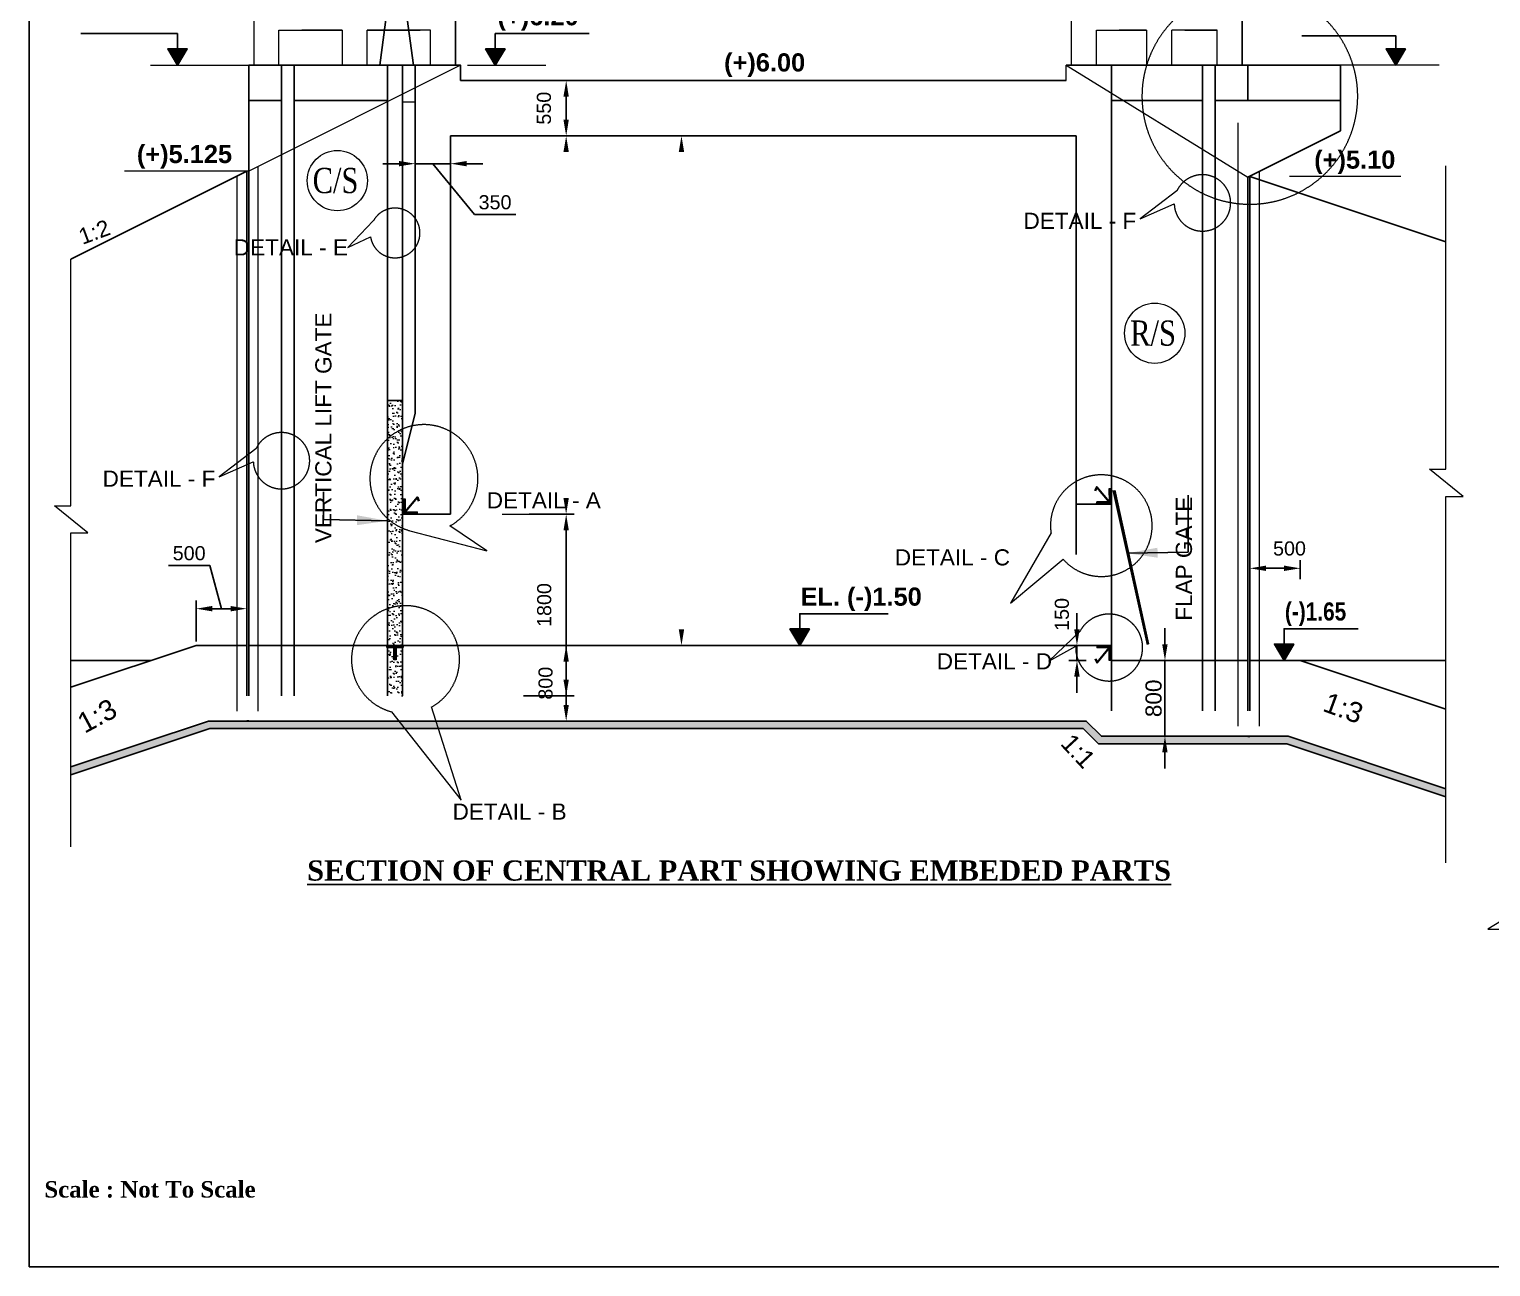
# Model space of a CAD drawing. Extents: x -426260 to 2055400, y -4304674 to -305611.
# Drawn here: x 1287134 to 1301616, y -1919629 to -1907361 of the extents above; entities that cross this region are included whole.
import ezdxf

# ---------------------------------------------------------------- set-up
doc = ezdxf.new("R2010")
doc.units = 0
doc.header["$LTSCALE"] = 300
doc.header["$MEASUREMENT"] = 0
doc.header["$PDMODE"] = 3
doc.linetypes.add('DASHED2', pattern=[9.525, 6.35, -3.175])
doc.layers.get('0').update_dxf_attribs({"linetype": 'CONTINUOUS'})
doc.layers.get('DEFPOINTS').update_dxf_attribs({"linetype": 'CONTINUOUS'})
for name, color, linetype, lineweight in [('Dim', 7, 'CONTINUOUS', 9), ('Grid Line_Outer', 7, 'CONTINUOUS', 5), ('HATCH', 252, 'CONTINUOUS', 5), ('line2', 3, 'CONTINUOUS', 30), ('Railing', 8, 'CONTINUOUS', 0)]:
    doc.layers.add(name, color=color, linetype=linetype, lineweight=lineweight)
doc.layers.add('LINE', color=7, linetype='CONTINUOUS')
doc.layers.add('TEXT', color=10, linetype='CONTINUOUS')
doc.styles.add('Arial', font='arial.ttf')
doc.styles.add('DIM', font='isocp3.shx')
doc.styles.add('SH-T2', font='arial.ttf', dxfattribs={"width": 0.8})
doc.dimstyles.new('dim_150', dxfattribs={"dimtxt": 300, "dimasz": 300, "dimexe": 300, "dimexo": 100, "dimgap": 100, "dimtad": 1, "dimdec": 0, "dimzin": 0, "dimdsep": 46, "dimtxsty": 'DIM', "dimcen": 150, "dimclrd": 5, "dimclre": 5, "dimclrt": 7, "dimadec": 0, "dimazin": 0, "dimtfac": 1, "dimtdec": 0, "dimtmove": 0, "dimatfit": 3, "dimfxl": 20, "dimtolj": 1, "dimtzin": 0, "dimarcsym": 0})
doc.dimstyles.new('dim_80', dxfattribs={"dimtxt": 160, "dimasz": 160, "dimexe": 80, "dimexo": 40, "dimgap": 50, "dimtad": 1, "dimdec": 0, "dimzin": 0, "dimdsep": 46, "dimtxsty": 'DIM', "dimcen": 0.09, "dimclrd": 5, "dimclre": 5, "dimclrt": 7, "dimadec": 0, "dimazin": 0, "dimtfac": 1, "dimtdec": 0, "dimtmove": 0, "dimatfit": 3, "dimfxl": 1, "dimtolj": 1, "dimtzin": 0, "dimarcsym": 0})

# ---------------------------------------------------------------- blocks, each defined once
blk = doc.blocks.new('*D815')
at = {"layer": 'DEFPOINTS', "color": 0, "ltscale": 500, "transparency": 16777216}
for p in [(1292241, -1913469), (1292158, -1914219), (1292455, -1914219)]:
    blk.add_point(p, dxfattribs=at)
at = {"layer": 'Dim', "color": 5, "lineweight": -2, "ltscale": 500, "transparency": 16777216}
for p, q in [((1292281, -1913469), (1292535, -1913469)), ((1292455, -1913629), (1292455, -1914059)), ((1292198, -1914219), (1292535, -1914219))]:
    blk.add_line(p, q, dxfattribs=at)
at = {"layer": 'Dim', "color": 5, "ltscale": 500, "transparency": 16777216}
for points in [[(1292428, -1913629), (1292481, -1913629), (1292455, -1913469)], [(1292428, -1914059), (1292481, -1914059), (1292455, -1914219)]]:
    blk.add_solid(points, dxfattribs=at)
at = {"layer": 'Dim', "color": 7, "ltscale": 500, "transparency": 16777216, "insert": (1292251, -1913844), "char_height": 140, "attachment_point": 5, "rotation": 90, "style": 'Arial'}
blk.add_mtext('\\A1;800', dxfattribs=at)
blk = doc.blocks.new('*D816')
at = {"layer": 'DEFPOINTS', "color": 0, "ltscale": 500, "transparency": 16777216}
for p in [(1298224, -1913619), (1298224, -1914369), (1298388, -1914369)]:
    blk.add_point(p, dxfattribs=at)
at = {"layer": 'Dim', "color": 5, "lineweight": -2, "ltscale": 500, "transparency": 16777216}
for p, q in [((1298388, -1913459), (1298388, -1913299)), ((1298264, -1913619), (1298468, -1913619)), ((1298388, -1913619), (1298388, -1914369)), ((1298264, -1914369), (1298468, -1914369)), ((1298388, -1914529), (1298388, -1914689))]:
    blk.add_line(p, q, dxfattribs=at)
at = {"layer": 'Dim', "color": 5, "ltscale": 500, "transparency": 16777216}
for points in [[(1298361, -1913459), (1298414, -1913459), (1298388, -1913619)], [(1298361, -1914529), (1298414, -1914529), (1298388, -1914369)]]:
    blk.add_solid(points, dxfattribs=at)
at = {"layer": 'Dim', "color": 7, "ltscale": 500, "transparency": 16777216, "insert": (1298276, -1913994), "char_height": 160, "attachment_point": 5, "rotation": 90, "style": 'Arial'}
blk.add_mtext('\\A1;800', dxfattribs=at)
blk = doc.blocks.new('*D817')
at = {"layer": 'DEFPOINTS', "color": 0, "ltscale": 500, "transparency": 16777216}
for p in [(1299729, -1912705), (1299229, -1912843), (1299729, -1912853)]:
    blk.add_point(p, dxfattribs=at)
at = {"layer": 'Dim', "color": 5, "lineweight": -2, "ltscale": 500, "transparency": 16777216}
for p, q in [((1299229, -1912803), (1299229, -1912625)), ((1299729, -1912813), (1299729, -1912625)), ((1299389, -1912705), (1299569, -1912705))]:
    blk.add_line(p, q, dxfattribs=at)
at = {"layer": 'Dim', "color": 5, "ltscale": 500, "transparency": 16777216}
for points in [[(1299389, -1912678), (1299389, -1912731), (1299229, -1912705)], [(1299569, -1912678), (1299569, -1912731), (1299729, -1912705)]]:
    blk.add_solid(points, dxfattribs=at)
at = {"layer": 'Dim', "color": 7, "ltscale": 500, "transparency": 16777216, "insert": (1299622, -1912509), "char_height": 140, "attachment_point": 5, "style": 'Arial'}
blk.add_mtext('\\A1;500', dxfattribs=at)
blk = doc.blocks.new('*D818')
at = {"layer": 'DEFPOINTS', "color": 0, "ltscale": 500, "transparency": 16777216}
for p in [(1288789, -1913105), (1288789, -1913469), (1289289, -1913469)]:
    blk.add_point(p, dxfattribs=at)
at = {"layer": 'Dim', "color": 5, "lineweight": -2, "ltscale": 500, "transparency": 16777216}
for p, q in [((1288924, -1912678), (1288515, -1912678)), ((1289039, -1913105), (1288924, -1912678)), ((1288789, -1913429), (1288789, -1913025)), ((1289289, -1913429), (1289289, -1913025)), ((1289129, -1913105), (1288949, -1913105))]:
    blk.add_line(p, q, dxfattribs=at)
at = {"layer": 'Dim', "color": 5, "ltscale": 500, "transparency": 16777216}
for points in [[(1288949, -1913078), (1288949, -1913132), (1288789, -1913105)], [(1289129, -1913078), (1289129, -1913132), (1289289, -1913105)]]:
    blk.add_solid(points, dxfattribs=at)
at = {"layer": 'Dim', "color": 7, "ltscale": 500, "transparency": 16777216, "insert": (1288719, -1912556), "char_height": 140, "attachment_point": 5, "style": 'Arial'}
blk.add_mtext('\\A1;500', dxfattribs=at)
blk = doc.blocks.new('*D819')
at = {"layer": 'DEFPOINTS', "color": 0, "ltscale": 500, "transparency": 16777216}
for p in [(1297648, -1913469), (1297516, -1913619), (1297648, -1913619)]:
    blk.add_point(p, dxfattribs=at)
at = {"layer": 'Dim', "color": 5, "lineweight": -2, "ltscale": 500, "transparency": 16777216}
for p, q in [((1297516, -1913309), (1297516, -1913149)), ((1297608, -1913469), (1297436, -1913469)), ((1297516, -1913469), (1297516, -1913619)), ((1297608, -1913619), (1297436, -1913619)), ((1297516, -1913779), (1297516, -1913939))]:
    blk.add_line(p, q, dxfattribs=at)
at = {"layer": 'Dim', "color": 5, "ltscale": 500, "transparency": 16777216}
for points in [[(1297489, -1913309), (1297543, -1913309), (1297516, -1913469)], [(1297489, -1913779), (1297543, -1913779), (1297516, -1913619)]]:
    blk.add_solid(points, dxfattribs=at)
at = {"layer": 'Dim', "color": 7, "ltscale": 500, "transparency": 16777216, "insert": (1297367, -1913162), "char_height": 140, "attachment_point": 5, "rotation": 90, "style": 'Arial'}
blk.add_mtext('\\A1;150', dxfattribs=at)
blk = doc.blocks.new('*D820')
at = {"layer": 'DEFPOINTS', "color": 0, "ltscale": 500, "transparency": 16777216}
for p in [(1292049, -1912169), (1291993, -1913969), (1292455, -1913969)]:
    blk.add_point(p, dxfattribs=at)
at = {"layer": 'Dim', "color": 5, "lineweight": -2, "ltscale": 500, "transparency": 16777216}
for p, q in [((1292089, -1912169), (1292535, -1912169)), ((1292455, -1912329), (1292455, -1913809)), ((1292033, -1913969), (1292535, -1913969))]:
    blk.add_line(p, q, dxfattribs=at)
at = {"layer": 'Dim', "color": 5, "ltscale": 500, "transparency": 16777216}
for points in [[(1292428, -1912329), (1292481, -1912329), (1292455, -1912169)], [(1292428, -1913809), (1292481, -1913809), (1292455, -1913969)]]:
    blk.add_solid(points, dxfattribs=at)
at = {"layer": 'Dim', "color": 7, "ltscale": 500, "transparency": 16777216, "insert": (1292238, -1913069), "char_height": 140, "attachment_point": 5, "rotation": 90, "style": 'Arial'}
blk.add_mtext('\\A1;1800', dxfattribs=at)
blk = doc.blocks.new('KK')
at = {"layer": 'LINE', "lineweight": 15}
for p, q in [((-286, 1162), (-184, 1162)), ((-286, 1148), (-286, 1162)), ((-184, 1148), (-184, 1162)), ((-286, 1148), (-184, 1148)), ((-242, 1056), (-242, 1148)), ((-226, 1056), (-226, 1148))]:
    blk.add_line(p, q, dxfattribs=at)
at = {"layer": 'LINE'}
for p, q in [((-182, 1056), (-284, 1056)), ((-284, 1054), (-284, 955)), ((-182, 1056), (-182, 956)), ((-284, 856), (-284, 953)), ((-182, 956), (-182, 856)), ((-284, 856), (-400, 0)), ((-182, 856), (-66, 0))]:
    blk.add_line(p, q, dxfattribs=at)
blk = doc.blocks.new('*D821')
at = {"layer": 'DEFPOINTS', "color": 0, "ltscale": 500, "transparency": 16777216}
for p in [(1291970, -1907869), (1291970, -1908419), (1292455, -1908419)]:
    blk.add_point(p, dxfattribs=at)
at = {"layer": 'Dim', "color": 5, "lineweight": -2, "ltscale": 500, "transparency": 16777216}
for p, q in [((1292010, -1907869), (1292535, -1907869)), ((1292455, -1908029), (1292455, -1908259)), ((1292010, -1908419), (1292535, -1908419))]:
    blk.add_line(p, q, dxfattribs=at)
at = {"layer": 'Dim', "color": 5, "ltscale": 500, "transparency": 16777216}
for points in [[(1292428, -1908029), (1292481, -1908029), (1292455, -1907869)], [(1292428, -1908259), (1292481, -1908259), (1292455, -1908419)]]:
    blk.add_solid(points, dxfattribs=at)
at = {"layer": 'Dim', "color": 7, "ltscale": 500, "transparency": 16777216, "insert": (1292235, -1908144), "char_height": 140, "attachment_point": 5, "rotation": 90, "style": 'Arial'}
blk.add_mtext('\\A1;550', dxfattribs=at)
blk = doc.blocks.new('*D822')
at = {"layer": 'DEFPOINTS', "color": 0, "ltscale": 500, "transparency": 16777216}
for p in [(1290959, -1908543), (1291309, -1908543), (1291309, -1908694)]:
    blk.add_point(p, dxfattribs=at)
at = {"layer": 'Dim', "color": 5, "lineweight": -2, "ltscale": 500, "transparency": 16777216}
for p, q in [((1290959, -1908583), (1290959, -1908774)), ((1291309, -1908583), (1291309, -1908774)), ((1290799, -1908694), (1290639, -1908694)), ((1290959, -1908694), (1291309, -1908694)), ((1290959, -1908694), (1291309, -1908694)), ((1291134, -1908694), (1291546, -1909199)), ((1291469, -1908694), (1291629, -1908694)), ((1291546, -1909199), (1291955, -1909199))]:
    blk.add_line(p, q, dxfattribs=at)
at = {"layer": 'Dim', "color": 5, "ltscale": 500, "transparency": 16777216}
for points in [[(1290799, -1908667), (1290799, -1908720), (1290959, -1908694)], [(1291469, -1908667), (1291469, -1908720), (1291309, -1908694)]]:
    blk.add_solid(points, dxfattribs=at)
at = {"layer": 'Dim', "color": 7, "ltscale": 500, "transparency": 16777216, "insert": (1291750, -1909077), "char_height": 140, "attachment_point": 5, "style": 'Arial'}
blk.add_mtext('\\A1;350', dxfattribs=at)
blk = doc.blocks.new('Ralling 02')
at = {"layer": 'Railing', "ltscale": 500}
for p, q in [((-1750, 0), (-1750, 1050)), ((-1500, 1050), (-1500, 1000)), ((-875, 1000), (-875, 1050)), ((-625, 1000), (-625, 1050)), ((0, 1000), (0, 1050)), ((0, 1000), (0, 1050)), ((250, 800), (250, 1050)), ((250, 1050), (250, 0)), ((-1750, 1000), (-1750, 0)), ((-1500, 800), (-875, 800)), ((-1500, 550), (-1500, 800)), ((-875, 550), (-875, 800)), ((0, 800), (-625, 800)), ((0, 550), (0, 800)), ((-1500, 0), (-1500, 350)), ((-875, 0), (-875, 350)), ((0, 0), (0, 350))]:
    blk.add_line(p, q, dxfattribs=at)
for points in [[(-1500, 1050), (-1750, 1050)], [(-625, 1050), (-875, 1050)], [(250, 1050), (0, 1050)], [(-1500, 1000), (-875, 1000)], [(0, 1000), (-625, 1000)], [(-625, 800), (-625, 550)], [(0, 800), (0, 800), (0, 550)], [(-1500, 550), (-875, 550)], [(0, 550), (-625, 550)], [(-1500, 350), (-875, 350)], [(-875, 350), (-1400, 350)], [(-625, 350), (-225, 350)], [(0, 350), (-625, 350)], [(-625, 350), (-625, 0)]]:
    blk.add_lwpolyline(points, dxfattribs=at)
blk.add_lwpolyline([(-625, 1000), (-625, 1000)], close=True, dxfattribs=at)

msp = doc.modelspace()

# ---------------------------------------------------------------- hatches: boundary and pattern name
at = {"layer": 'Dim'}
h = msp.add_hatch(dxfattribs=at)
h.set_pattern_fill('ANSI31', color=8, scale=0.5)
h.set_pattern_definition([(45, (1116466.26632, -1960250.08547), (-0.044194173824, 0.044194173824), [])])
h.paths.add_polyline_path([(1288699.5, -1907555.9), (1288603.2, -1907555.9), (1288603.2, -1907718.8)])
h.paths.add_polyline_path([(1288603.2, -1907555.9), (1288506.9, -1907555.9), (1288603.2, -1907718.8)])
h = msp.add_hatch(dxfattribs=at)
h.set_pattern_fill('ANSI31', color=8, scale=0.5)
h.set_pattern_definition([(45, (1119615.471765, -1960250.08547), (-0.044194173824, 0.044194173824), [])])
h.paths.add_polyline_path([(1291848.7, -1907555.9), (1291752.4, -1907555.9), (1291752.4, -1907718.8)])
h.paths.add_polyline_path([(1291752.4, -1907555.9), (1291656.1, -1907555.9), (1291752.4, -1907718.8)])
h = msp.add_hatch(dxfattribs=at)
h.set_pattern_fill('ANSI31', color=8, scale=0.5)
h.set_pattern_definition([(45, (1116925.97031, -1960250.04319), (-0.044194173824, 0.044194173824), [])])
h.paths.add_polyline_path([(1300578.4, -1907555.9), (1300674.7, -1907555.9), (1300674.7, -1907718.8)])
h.paths.add_polyline_path([(1300674.7, -1907555.9), (1300770.9, -1907555.9), (1300674.7, -1907718.8)])
at = {"layer": 'Dim', "ltscale": 50}
h = msp.add_hatch(dxfattribs=at)
h.set_pattern_fill('AR-SAND', color=2, scale=40)
h.set_pattern_definition([(37.5, (-1538862.205, -1183331.456), (-2.5197343, 77.0729508), [0, -60.8, 0, -68, 0, -65]), (7.5, (-1538862.2, -1183331.46), (70.7910682, 112.8858426), [0, -32.8, 0, -54.8, 0, -21]), (327.5, (-1538911.405, -1183331.456), (124.5656745, 0.2263621), [0, -20, 0, -72, 0, -94]), (317.5, (-1538911.4, -1183331.46), (120.245064, 35.1070226), [0, -10, 0, -47.2, 0, -54])])
h.paths.add_polyline_path([(1290684.2, -1913968.8), (1290834.1, -1913968.8), (1290834.1, -1911042.4), (1290684.1, -1911042.4)])
at = {"layer": 'Dim'}
h = msp.add_hatch(dxfattribs=at)
h.set_pattern_fill('ANSI31', color=8, scale=0.5)
h.set_pattern_definition([(45, (1122631.69224, -1966000.08547), (-0.044194173824, 0.044194173824), [])])
h.paths.add_polyline_path([(1294864.9, -1913305.9), (1294768.6, -1913305.9), (1294768.6, -1913468.8)])
h.paths.add_polyline_path([(1294768.6, -1913305.9), (1294672.4, -1913305.9), (1294768.6, -1913468.8)])
h = msp.add_hatch(dxfattribs=at)
h.set_pattern_fill('ANSI31', color=8, scale=0.5)
h.set_pattern_definition([(45, (1127431.71912, -1966150.08518), (-0.044194173824, 0.044194173824), [])])
h.paths.add_polyline_path([(1299664.9, -1913455.9), (1299568.7, -1913455.9), (1299568.7, -1913618.8)])
h.paths.add_polyline_path([(1299568.7, -1913455.9), (1299472.4, -1913455.9), (1299568.7, -1913618.8)])
at = {"layer": 'Grid Line_Outer', "ltscale": 2}
h = msp.add_hatch(color=1, dxfattribs=at)
h.dxf.hatch_style = 1
h.paths.add_polyline_path([(1297711, -1912068.8), (1297713, -1912045), (1297834.6, -1912045), (1297832.6, -1911917.6), (1297859, -1911917.6), (1297859, -1912068.8)])
h = msp.add_hatch(dxfattribs=at)
h.set_pattern_fill('ANSI31', color=1)
h.set_pattern_definition([(45, (833487.37633, -1877449.43559), (-0.08838834765, 0.08838834765), [])])
h.paths.add_polyline_path([(1290982.1, -1912168.8), (1290980.1, -1912145), (1290858.4, -1912145), (1290860.5, -1912017.6), (1290834.1, -1912017.6), (1290834.1, -1912168.8)])
h = msp.add_hatch(dxfattribs=at)
h.set_pattern_fill('ANSI31', color=1, scale=0.6)
h.set_pattern_definition([(45, (1016392.7648, -1891557.83321), (-0.05303300859, 0.05303300859), [])])
h.paths.add_polyline_path([(1290770.9, -1913491.4), (1290747.1, -1913491.4), (1290747.1, -1913610.7), (1290770.9, -1913610.7)])
h.paths.add_polyline_path([(1290840.1, -1913469.5), (1290677.4, -1913469.5), (1290677.4, -1913491.4), (1290840.1, -1913491.4)])
h = msp.add_hatch(color=1, dxfattribs=at)
h.dxf.hatch_style = 1
h.paths.add_polyline_path([(1297712.4, -1913468.8), (1297712.4, -1913493.1), (1297834.9, -1913493.1), (1297834.8, -1913618.8), (1297858.9, -1913618.8), (1297858.9, -1913469)])
at = {"layer": 'HATCH', "lineweight": 15}
h = msp.add_hatch(dxfattribs=at)
h.set_pattern_fill('AR-CONC', color=2, scale=20)
h.set_pattern_definition([(50, (1161818.19, -1922068.34), (143.45204, -12.55043), [15, -165]), (355, (1161818.19, -1922068.34), (-27.75027, 150.43843), [12, -132]), (100.45144, (1161830.14, -1922069.38), (115.70177, 137.888), [12.74804, -140.22842]), (46.1842, (1161818.19, -1922028.34), (213.44827, -33.10386), [22.5, -247.5]), (96.63564, (1161835.97, -1922031.1), (186.9324, 194.82372), [19.12207, -210.34275]), (351.18416, (1161818.19, -1922028.34), (186.9324, 194.82372), [18, -198]), (21, (1161838.19, -1922038.34), (119.38141, -80.52378), [15, -165]), (326, (1161838.19, -1922038.34), (48.66307, 145.03001), [12, -132]), (71.45144, (1161848.13, -1922045.05), (168.04448, 64.50623), [12.74804, -140.22842]), (37.5, (1161818.185, -1922068.336), (2.431971, 66.57877), [0, -130.4, 0, -134, 0, -132.5]), (7.5, (1161818.185, -1922068.336), (52.613907, 78.882342), [0, -76.4, 0, -127.4, 0, -50.5]), (327.5, (1161773.585, -1922068.336), (106.764487, -4.510974), [0, -50, 0, -156, 0, -207]), (317.5, (1161753.585, -1922068.34), (116.637234, 20.020996), [0, -65, 0, -103.6, 0, -147])])
h.paths.add_polyline_path([(1297727.9, -1914443.8), (1297577.9, -1914293.8), (1291409.1, -1914293.8), (1288923.2, -1914293.8), (1287545.1, -1914753.1), (1287545.1, -1914674), (1288911, -1914218.8), (1291409.1, -1914218.8), (1297608.9, -1914218.8), (1297758.9, -1914368.8), (1299229, -1914368.8), (1299607.3, -1914368.8), (1301171.2, -1914890.1), (1301171.2, -1914969.2), (1299595.1, -1914443.8)])

# ---------------------------------------------------------------- linework, layer by layer
at = {"color": 5}
for points in [[(1288603.2, -1907718.8), (1288603.2, -1907404.7), (1287644.8, -1907404.7)], [(1291752.4, -1907718.8), (1291752.4, -1907404.7), (1292681.9, -1907404.7)], [(1300674.7, -1907718.8), (1300674.7, -1907425.5), (1299745.2, -1907425.5)], [(1288603.2, -1907718.8), (1288603.2, -1907555.9), (1288506.9, -1907555.9), (1288603.2, -1907718.8)], [(1288603.2, -1907718.8), (1288603.2, -1907555.9), (1288699.5, -1907555.9), (1288603.2, -1907718.8)], [(1291752.4, -1907718.8), (1291752.4, -1907555.9), (1291656.1, -1907555.9), (1291752.4, -1907718.8)], [(1291752.4, -1907718.8), (1291752.4, -1907555.9), (1291848.7, -1907555.9), (1291752.4, -1907718.8)], [(1300674.7, -1907718.8), (1300674.7, -1907555.9), (1300578.4, -1907555.9), (1300674.7, -1907718.8)], [(1300674.7, -1907718.8), (1300674.7, -1907555.9), (1300770.9, -1907555.9), (1300674.7, -1907718.8)], [(1294768.6, -1913468.8), (1294768.6, -1913154.7), (1295645.4, -1913154.7)], [(1294768.6, -1913468.8), (1294768.6, -1913305.9), (1294672.4, -1913305.9), (1294768.6, -1913468.8)], [(1294768.6, -1913468.8), (1294768.6, -1913305.9), (1294864.9, -1913305.9), (1294768.6, -1913468.8)], [(1299568.7, -1913618.8), (1299568.7, -1913304.7), (1300302.6, -1913304.7)], [(1299568.7, -1913618.8), (1299568.7, -1913455.9), (1299472.4, -1913455.9), (1299568.7, -1913618.8)], [(1299568.7, -1913618.8), (1299568.7, -1913455.9), (1299664.9, -1913455.9), (1299568.7, -1913618.8)]]:
    msp.add_lwpolyline(points, dxfattribs=at)
at = {"color": 7}
for points in [[(1299229.1, -1913618.8), (1299729, -1913618.8), (1301171.2, -1914099.5)], [(1299229, -1914368.8), (1299607.3, -1914368.8), (1301171.2, -1914890.1)], [(1299229, -1914443.8), (1299595.1, -1914443.8), (1301171.2, -1914969.2)]]:
    msp.add_lwpolyline(points, dxfattribs=at)
at = {"layer": 'Dim', "color": 5, "ltscale": 500}
for p, q in [((1291819.7, -1908418.8), (1292534.6, -1908418.8)), ((1294262.5, -1908418.8), (1293517.2, -1908418.8)), ((1291819.7, -1912168.8), (1292534.6, -1912168.8)), ((1293152.9, -1913468.8), (1293677.2, -1913468.8))]:
    msp.add_line(p, q, dxfattribs=at)
at = {"layer": 'Dim', "color": 8, "linetype": 'DASHED2', "ltscale": 2000}
msp.add_line((1289303.1, -1908768.8), (1288079, -1908768.8), dxfattribs=at)
at = {"layer": 'Dim', "color": 8, "ltscale": 2000}
msp.add_line((1299621.9, -1908817.4), (1300726.6, -1908817.4), dxfattribs=at)
at = {"layer": 'Dim', "color": 8, "linetype": 'DASHED2', "ltscale": 2000}
for points in [[(1288337.1, -1907718.8), (1289359.9, -1907718.8)], [(1291478.7, -1907718.8), (1292254.6, -1907718.8)], [(1301105.9, -1907718.8), (1297859.1, -1907718.8)]]:
    msp.add_lwpolyline(points, dxfattribs=at)
at = {"layer": 'Dim', "color": 5, "linetype": 'DASHED2', "ltscale": 800000}
for points in [[(1291409.1, -1907718.8), (1289309.1, -1908768.8)], [(1297409.1, -1907718.8), (1299209.1, -1908828.7)], [(1299115, -1914270.6), (1299115, -1908287.4)], [(1289401.9, -1914120.6), (1289401.9, -1908722.4)], [(1289195.5, -1914120.6), (1289195.5, -1908815.6)], [(1299323.4, -1914270.6), (1299323.4, -1908771.6)]]:
    msp.add_lwpolyline(points, dxfattribs=at)
at = {"layer": 'Dim', "color": 1, "linetype": 'DASHED2', "ltscale": 2000}
for points in [[(1298479.9, -1909093.3, 8.3973133), (1298505.9, -1908964.6), (1298141, -1909241.1), (1298479.9, -1909093.3)], [(1290515.9, -1909417.4, 6.0707516), (1290543.7, -1909261.8), (1290292.2, -1909523.9), (1290515.9, -1909417.4)], [(1291302.7, -1912284.5, 5.1437327), (1290904.6, -1912331.8), (1291668, -1912530.7), (1291302.7, -1912284.5)], [(1289354.9, -1911649.2, 8.3973133), (1289380.8, -1911520.6), (1289016, -1911797.1), (1289354.9, -1911649.2)], [(1297377.9, -1912613.1, 6.9169206), (1297259, -1912353.8), (1296858.2, -1913049.4), (1297377.9, -1912613.1)], [(1291120.5, -1914079.5, 5.1437327), (1290722.4, -1914126.9), (1291413.9, -1915002.8), (1291120.5, -1914079.5)], [(1297503.7, -1913477.1, 8.5603748), (1297544.9, -1913329.9), (1297237.2, -1913626.5), (1297503.7, -1913477.1)]]:
    msp.add_lwpolyline(points, format="xyb", dxfattribs=at)
at = {"layer": 'Dim', "color": 13, "lineweight": 30, "ltscale": 50}
for points in [[(1297873.3, -1911929.4), (1298213.5, -1913459.3)], [(1297888, -1911929.4), (1298222.9, -1913454.7)]]:
    msp.add_lwpolyline(points, dxfattribs=at)
at = {"layer": 'Dim', "color": 1, "linetype": 'DASHED2', "ltscale": 2000}
msp.add_arc((1299229.1, -1908027.2), 1068.7, 104.88721, 73.19057, dxfattribs=at)
at = {"layer": 'Dim', "color": 5, "ltscale": 500}
for points in [[(1292427.9, -1908578.8), (1292481.2, -1908578.8), (1292454.6, -1908418.8)], [(1293570.6, -1908578.8), (1293623.9, -1908578.8), (1293597.2, -1908418.8)], [(1292427.9, -1912008.8), (1292481.2, -1912008.8), (1292454.6, -1912168.8)], [(1293570.6, -1913308.8), (1293623.9, -1913308.8), (1293597.2, -1913468.8)]]:
    msp.add_solid(points, dxfattribs=at)
at = {"layer": 'Grid Line_Outer', "color": 1, "ltscale": 2}
for p, q in [((1297710.7, -1912068.8), (1297712.8, -1912045)), ((1297711, -1912068.8), (1297713, -1912045)), ((1290982.1, -1912168.8), (1290980.1, -1912145)), ((1297712.4, -1913468.8), (1297712.4, -1913493.1))]:
    msp.add_line(p, q, dxfattribs=at)
at = {"layer": 'Grid Line_Outer', "color": 1, "lineweight": 35, "ltscale": 2}
for points in [[(1297834.6, -1912045), (1297712.2, -1911900.3), (1297697.7, -1911938.2)], [(1290858.4, -1912145), (1290980.9, -1912000.3), (1290995.4, -1912038.2)], [(1297834.9, -1913493.1), (1297714.7, -1913639.7), (1297699.6, -1913602)]]:
    msp.add_lwpolyline(points, dxfattribs=at)
at = {"layer": 'Grid Line_Outer', "color": 1, "ltscale": 2}
for points in [[(1297711, -1912068.8), (1297859, -1912068.8), (1297859, -1911917.6), (1297832.6, -1911917.6), (1297834.6, -1912045), (1297713, -1912045)], [(1290982.1, -1912168.8), (1290834.1, -1912168.8), (1290834.1, -1912017.6), (1290860.5, -1912017.6), (1290858.4, -1912145), (1290980.1, -1912145)], [(1297712.4, -1913468.8), (1297858.9, -1913469), (1297858.9, -1913618.8), (1297834.8, -1913618.8), (1297834.9, -1913493.1), (1297712.4, -1913493.1)]]:
    msp.add_lwpolyline(points, dxfattribs=at)
for points in [[(1290677.4, -1913469.5), (1290840.1, -1913469.5), (1290840.1, -1913491.4), (1290677.4, -1913491.4)], [(1290770.9, -1913610.7), (1290747.1, -1913610.7), (1290747.1, -1913491.4), (1290770.9, -1913491.4)]]:
    msp.add_lwpolyline(points, close=True, dxfattribs=at)
at = {"layer": 'HATCH', "color": 8, "lineweight": 15}
msp.add_line((1290834.1, -1908081.3), (1290959.1, -1908081.3), dxfattribs=at)
at = {"layer": 'HATCH', "color": 7, "lineweight": 15}
msp.add_lwpolyline([(1297409, -1907869), (1297409, -1907718.8)], dxfattribs=at)
at = {"layer": 'HATCH', "color": 3, "lineweight": 9}
for points in [[(1301171.2, -1915625.4), (1301171.2, -1911992), (1301342, -1911992), (1301009.3, -1911722.5), (1301171.2, -1911722.5), (1301171.2, -1908716.2)], [(1287545.1, -1915466.3), (1287545.1, -1912353.5), (1287715.9, -1912353.5), (1287383.2, -1912084), (1287545.1, -1912084), (1287545.1, -1909640.8)]]:
    msp.add_lwpolyline(points, dxfattribs=at)
at = {"layer": 'HATCH', "color": 5, "lineweight": 15}
msp.add_lwpolyline([(1301785, -1915134.2), (1301785, -1916061.4), (1301951.4, -1916061.4), (1301587, -1916283), (1301784.1, -1916283), (1301784.1, -1917271.8)], dxfattribs=at)
at = {"layer": 'HATCH', "color": 3, "lineweight": 15}
for centre in [(1290187.3, -1908861.9), (1298286.5, -1910374.5)]:
    msp.add_circle(centre, 298.6, dxfattribs=at)
at = {"layer": 'LINE', "ltscale": 500}
for p, q in [((1290959.1, -1907718.8), (1289309.1, -1907718.8)), ((1299209.1, -1907718.8), (1299209.1, -1908068.8)), ((1300128.9, -1907718.8), (1300128.9, -1908168.8)), ((1289634.1, -1908068.8), (1289309.1, -1908068.8)), ((1290684.1, -1908068.8), (1289759.1, -1908068.8)), ((1297859.1, -1908068.8), (1298759.1, -1908068.8)), ((1300128.9, -1908068.8), (1298884.1, -1908068.8)), ((1297509.1, -1908418.8), (1297509.1, -1912568.8)), ((1297509.1, -1912068.8), (1297859, -1912068.8)), ((1297858.9, -1912068.8), (1297509.2, -1912068.8)), ((1291309.1, -1912168.8), (1290834.1, -1912168.8)), ((1297858.9, -1913468.8), (1289309.1, -1913468.8)), ((1287545.1, -1913618.8), (1288339.2, -1913618.8)), ((1297858.9, -1913618.8), (1299209.1, -1913618.8))]:
    msp.add_line(p, q, dxfattribs=at)
at = {"layer": 'LINE'}
msp.add_line((1299729, -1913618.8), (1301171.2, -1913618.8), dxfattribs=at)
msp.add_lwpolyline([(1313173.6, -1919628.6), (1287134.3, -1919628.6), (1287134.3, -1901215.1), (1313173.6, -1901215.1)], close=True, dxfattribs=at)
at = {"layer": 'LINE', "ltscale": 500}
for points in [[(1289309.1, -1907718.8), (1289309.1, -1913968.8)], [(1289634.1, -1907718.8), (1289634.1, -1913968.8)], [(1289759.1, -1907718.8), (1289759.1, -1913968.8)], [(1290684.1, -1907718.8), (1290684.2, -1913968.8)], [(1290834.1, -1907718.8), (1290834.1, -1913968.8)], [(1290959.1, -1907718.8), (1291409.1, -1907718.8)], [(1291409.1, -1907868.8), (1291409.1, -1907718.8), (1290959.1, -1907718.8), (1290959.1, -1907868.8)], [(1291409.1, -1907718.8), (1291409.1, -1907868.8)], [(1297409.1, -1907718.8), (1300128.9, -1907718.8)], [(1297858.9, -1914118.8), (1297859.1, -1907718.8)], [(1298759.1, -1907718.8), (1298759.2, -1914118.8)], [(1298884.1, -1907718.8), (1298884.2, -1914118.8)], [(1290959.1, -1907868.8), (1290959.1, -1911168.8)], [(1297409.1, -1907869), (1291409.1, -1907868.8)], [(1300128.9, -1908168.8), (1300128.9, -1908368.8)], [(1290959.1, -1908375), (1290959.1, -1911168.8)], [(1291309.1, -1908418.8), (1291309.1, -1912068.8)], [(1297509.1, -1908418.8), (1291309.1, -1908418.8)], [(1291309.1, -1908418.8), (1291309.1, -1912168.8)], [(1300128.9, -1908368.8), (1299208.9, -1908828.8)], [(1289289.1, -1908768.8), (1287545.1, -1909640.8)], [(1289289.1, -1908768.8), (1289289.1, -1913968.8)], [(1299209.1, -1908828.7), (1299209.1, -1914118.8)], [(1299229.1, -1908818.7), (1299229.1, -1914118.8)], [(1299229.9, -1908821.8), (1301171.2, -1909468.9)], [(1290684.1, -1911042.4), (1290834.1, -1911042.4)], [(1290834.1, -1911668.8), (1290959.1, -1911168.8)], [(1290834.1, -1911668.8), (1290834.1, -1912168.8)], [(1289289.1, -1913468.8), (1288789.3, -1913468.8), (1287545.1, -1913883.5)], [(1289289.1, -1914218.8), (1288911, -1914218.8), (1287545.1, -1914674)], [(1288923.2, -1914218.8), (1291409.1, -1914218.8), (1297608.9, -1914218.8), (1297758.9, -1914368.8), (1299209, -1914368.8)], [(1289289.1, -1914293.8), (1288923.2, -1914293.8), (1287545.1, -1914753.1)], [(1288923.2, -1914293.8), (1291409.1, -1914293.8), (1297577.9, -1914293.8), (1297727.9, -1914443.8), (1299595.1, -1914443.8)], [(1299209.1, -1914368.8), (1299229, -1914368.8)]]:
    msp.add_lwpolyline(points, dxfattribs=at)
at = {"layer": 'line2', "color": 1}
for points in [[(1289309.1, -1914218.8), (1289289.1, -1914218.8)], [(1299209, -1914368.8), (1299229, -1914368.8)]]:
    msp.add_lwpolyline(points, dxfattribs=at)
at = {"layer": 'Railing', "ltscale": 500}
for p, q in [((1297459, -1906669.1), (1297459, -1907719.1)), ((1299154.2, -1907719.1), (1299154.2, -1906669.1)), ((1299154.2, -1906719.1), (1299154.2, -1907719.1)), ((1297709, -1907719.1), (1297709, -1907369.1)), ((1298455.9, -1907719.1), (1298455.9, -1907369.1)), ((1298904.2, -1907719.1), (1298904.2, -1907369.1))]:
    msp.add_line(p, q, dxfattribs=at)
for points in [[(1297709, -1907369.1), (1298205.9, -1907369.1)], [(1298205.9, -1907369.1), (1297934, -1907369.1)], [(1298205.9, -1907369.1), (1298205.9, -1907719.1)], [(1298904.2, -1907369.1), (1298455.9, -1907369.1)], [(1298584, -1907369.1), (1298904.2, -1907369.1)]]:
    msp.add_lwpolyline(points, dxfattribs=at)

# ---------------------------------------------------------------- block references
at = {"color": 8}
msp.add_blockref('KK', (1291006.9, -1907718.8), dxfattribs=at)
at = {"layer": 'line2', "color": 1, "xscale": -1}
msp.add_blockref('Ralling 02', (1289609.1, -1907718.8), dxfattribs=at)

# ---------------------------------------------------------------- texts
at = {"layer": 'LINE', "color": 4, "insert": (1289888.4, -1915702.9), "char_height": 150, "width": 8809.359, "attachment_point": 4}
msp.add_mtext('{\\fTimes New Roman|b1|i0|c0|p18;\\H1.3333x;\\L\\C6;SECTION OF CENTRAL PART SHOWING EMBEDED PARTS }', dxfattribs=at)
at = {"layer": 'TEXT', "ltscale": 500, "style": 'Arial'}
for s, height, rotation, p in [('1:3', 200, 339.8237, (1299939.7, -1914115.5)), ('1:3', 200, 28.3021, (1287682.7, -1914346.5)), ('1:1', 180, 312.92807, (1297343.4, -1914449.2))]:
    msp.add_text(s, height=height, rotation=rotation, dxfattribs=at).set_placement(p)
at = {"layer": 'TEXT', "color": 6, "char_height": 180, "attachment_point": 4, "style": 'Arial'}
for s, insert, width in [('{\\fArial|b1|i0|c0|p34;(+)6.20}', (1291774.8, -1907259.4, 0), 572.38), ('{\\fArial|b1|i0|c0|p34;(+)6.00}', (1294019.6, -1907717, 0), 572.38), ('{\\fArial|b1|i0|c0|p34;(+)5.125}', (1288201, -1908625.1, 0), 572.38), ('{\\fArial|b1|i0|c0|p34;(+)5.10}', (1299867.2, -1908680.5, 0), 871.987), ('{\\fArial|b1|i0|c0|p34;EL. (-)1.50}', (1294776.8, -1913012.5, 0), 1496.976), ('{\\fArial Narrow|b1|i0|c0|p34;(-)1.65}', (1299576.8, -1913160, 0), 572.38)]:
    msp.add_mtext(s, dxfattribs=dict(at, insert=insert, width=width))
at = {"layer": 'TEXT', "color": 1, "char_height": 250, "width": 630.168, "attachment_point": 6, "style": 'SH-T2'}
for s, insert in [('{\\fTimes New Roman|b0|i0|c0|p18;C/S}', (1290396, -1908862.3)), ('{\\fTimes New Roman|b0|i0|c0|p18;R/S}', (1298497.3, -1910374.9))]:
    msp.add_mtext(s, dxfattribs=dict(at, insert=insert))
at = {"layer": 'TEXT', "ltscale": 500, "insert": (1287897.1, -1909242.2), "char_height": 160, "width": 609.08, "attachment_point": 3, "rotation": 20.1763, "style": 'Arial'}
msp.add_mtext('1:2', dxfattribs=at)
at = {"layer": 'TEXT', "color": 7, "char_height": 160, "style": 'Arial'}
for s, insert, attachment_point in [('DETAIL - F', (1298104, -1909260.2), 6), ('DETAIL - E', (1290292.2, -1909523.9), 6), ('DETAIL - F', (1288978.9, -1911816.2), 6), ('DETAIL - A', (1291668, -1912030.7), 4), ('DETAIL - C', (1296853.1, -1912597.5), 6), ('DETAIL - D', (1297269.3, -1913626.5), 6)]:
    msp.add_mtext(s, dxfattribs=dict(at, insert=insert, attachment_point=attachment_point))
at = {"layer": 'TEXT', "color": 2, "char_height": 160, "attachment_point": 6, "rotation": 90, "style": 'Arial'}
for s, insert in [('\\pxql;VERTICAL LIFT GATE', (1290050.1, -1910170)), ('\\pxql;FLAP GATE', (1298576.8, -1911995.2))]:
    msp.add_mtext(s, dxfattribs=dict(at, insert=insert))
at = {"layer": 'TEXT', "color": 7, "insert": (1291329, -1915116.5), "char_height": 160, "width": 1484.668, "attachment_point": 4, "style": 'Arial'}
msp.add_mtext('DETAIL - B', dxfattribs=at)
at = {"layer": 'TEXT', "color": 0, "linetype": 'ByBlock', "insert": (1287284.6, -1918779.5), "char_height": 163.039, "width": 8486.086, "attachment_point": 1, "style": 'Arial'}
msp.add_mtext('{\\fTimes New Roman|b1|i0|c0|p18;Scale : Not To Scale}', dxfattribs=at)

# ---------------------------------------------------------------- dimensions: what is measured, and where the dimension line sits
at = {"layer": 'Dim', "ltscale": 500}
for base, p1, p2, angle, text, override, picture, middle in [((1292454.6, -1908418.8), (1291970.2, -1907868.8), (1291970.2, -1908418.8), 270, '550', {"dimtxt": 140, "dimtxsty": 'Arial', "dimtmove": 2}, '*D821', (1292235.4, -1908143.8)), ((1298387.5, -1914368.8), (1298223.7, -1913618.8), (1298223.7, -1914368.8), 90, '800', {"dimtxsty": 'Arial', "dimtmove": 2}, '*D816', (1298276.4, -1913993.8)), ((1292454.6, -1914218.8), (1292240.6, -1913468.8), (1292157.5, -1914218.8), 90, '800', {"dimtxt": 140, "dimtxsty": 'Arial', "dimtmove": 2}, '*D815', (1292250.7, -1913843.8))]:
    dim = msp.add_linear_dim(base=base, p1=p1, p2=p2, angle=angle, text=text, dimstyle='dim_80', override=override, dxfattribs=at)
    dim.commit()
    dim.dimension.update_dxf_attribs({"geometry": picture, "text_midpoint": middle, "dimtype": 160})
dim = msp.add_linear_dim(base=(1291309.1, -1908693.8), p1=(1290959.1, -1908543.3), p2=(1291309.1, -1908543.3), text='350', dimstyle='dim_80', override={"dimtxt": 140, "dimtxsty": 'Arial', "dimtmove": 1}, dxfattribs=at)
dim.commit()
dim.dimension.update_dxf_attribs({"geometry": '*D822', "text_midpoint": (1291596.1, -1909198.8), "dimtype": 160})
for base, p1, p2, angle, override, picture, middle in [((1292454.6, -1913968.8), (1292048.7, -1912168.8), (1291992.5, -1913968.8), 90, {"dimtxt": 140, "dimtxsty": 'Arial', "dimtmove": 2}, '*D820', (1292237.8, -1913068.8)), ((1288789.3, -1913104.8), (1289289.1, -1913468.8), (1288789.3, -1913468.8), 180, {"dimtxt": 140, "dimtxsty": 'Arial', "dimtmove": 1}, '*D818', (1288873.8, -1912677.9)), ((1297515.9, -1913618.8), (1297647.9, -1913468.8), (1297647.9, -1913618.8), 90, {"dimtxt": 140, "dimtxsty": 'Arial', "dimtmove": 2}, '*D819', (1297367.4, -1913161.8))]:
    dim = msp.add_linear_dim(base=base, p1=p1, p2=p2, angle=angle, dimstyle='dim_80', override=override, dxfattribs=at)
    dim.commit()
    dim.dimension.update_dxf_attribs({"geometry": picture, "text_midpoint": middle, "dimtype": 160})
dim = msp.add_linear_dim(base=(1299729, -1912704.6), p1=(1299229.1, -1912842.6), p2=(1299729, -1912852.9), dimstyle='dim_80', override={"dimtxt": 140, "dimtxsty": 'Arial', "dimtmove": 2}, dxfattribs=at)
dim.commit()
dim.dimension.update_dxf_attribs({"geometry": '*D817', "text_midpoint": (1299622, -1912508.9), "dimtype": 160})

# ---------------------------------------------------------------- leaders
for points in [[(1290681.4, -1912234), (1290049.1, -1912222), (1290049, -1911945.2)], [(1298014.8, -1912556.1), (1298616.6, -1912544.2), (1298616.7, -1911978.9)]]:
    msp.add_leader(points, dimstyle='dim_150', override={"dimtmove": 1}, dxfattribs=at)

doc.saveas('drawing.dxf')
